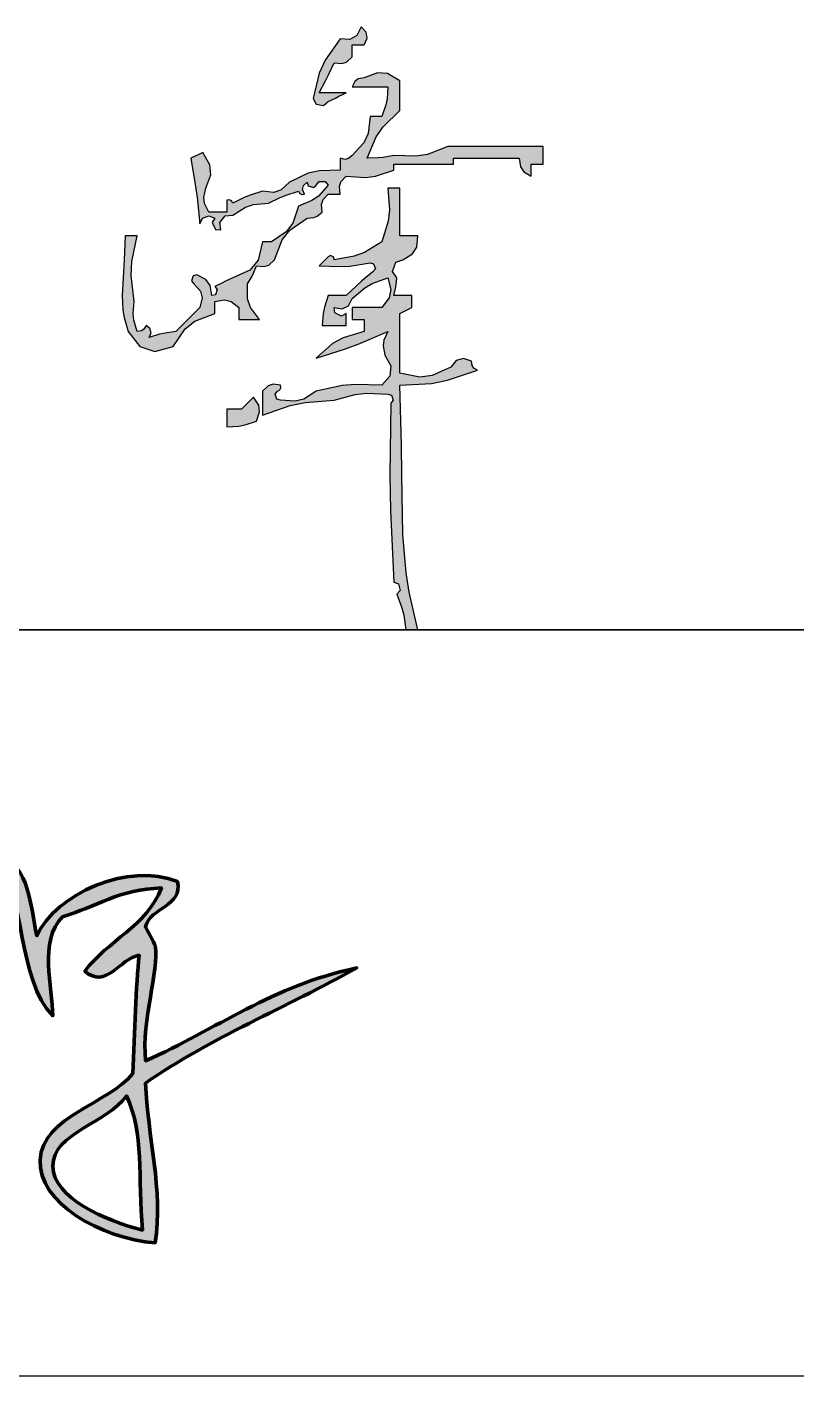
# Model space of a CAD drawing. Header units: inches. Extents: x 18712 to 314639, y 0 to 420500.
# Drawn here: x 135461 to 136502, y 177363 to 179171 of the extents above; entities that cross this region are included whole.
import ezdxf
from ezdxf.enums import TextEntityAlignment as Align

# ---------------------------------------------------------------- set-up
doc = ezdxf.new("R2010")
doc.units = ezdxf.units.IN
doc.header["$LTSCALE"] = 1000
doc.header["$MEASUREMENT"] = 0
doc.layers.get('0').update_dxf_attribs({"true_color": 0xffffff})
for name, color, linetype, true_color in [('TK', 7, 'Continuous', 0xffffff), ('TK-TEXT', 4, 'Continuous', 0x00ffff), ('ZG-图号', 2, 'Continuous', 0xffff00), ('ZG-图名', 1, 'Continuous', 0xff0000), ('图层 1', 7, 'Continuous', 0xffffff), ('签名', 3, 'Continuous', 0x00ff00)]:
    doc.layers.add(name, color=color, linetype=linetype, true_color=true_color)
doc.styles.add('-宋体', font='simsun.ttc', dxfattribs={"height": 0.2, "bigfont": 'gbcbig.shx'})

# ---------------------------------------------------------------- blocks, each defined once
blk = doc.blocks.new('A$C6f5e09ec')
at = {"layer": '图层 1', "true_color": 0xffffff}
h = blk.add_hatch(color=7, dxfattribs=at)
edge = h.paths.add_edge_path(flags=0)
edge.add_spline(control_points=[(4206.3, -73240.2), (4248.2, -73295.5), (4235.3, -73405.5), (4283.4, -73454.6), (4283.4, -73416), (4264.2, -73354.3), (4296.3, -73321.7), (4340.6, -73308.9), (4373.1, -73284.2), (4429.2, -73283.1), (4409, -73334.3), (4356.8, -73353.6), (4326.3, -73394.6), (4354.3, -73419.7), (4373.6, -73377.4), (4399.2, -73373.1), (4394.8, -73413.7), (4392.9, -73476.8), (4390.6, -73531.7), (4357.8, -73573.1), (4269.6, -73588.4), (4266.3, -73647.5), (4263, -73704.7), (4347.5, -73752.8), (4420.6, -73758.9), (4431.9, -73688.8), (4410.1, -73615.3), (4407.7, -73544.6), (4493.6, -73484.7), (4597.2, -73442.6), (4690.7, -73390.3), (4578.3, -73413.6), (4502, -73473.1), (4407.7, -73514.6), (4402, -73459.1), (4426.2, -73395), (4420.6, -73360.3), (4420.1, -73357.3), (4407.3, -73336.4), (4407.7, -73334.5), (4413.7, -73309.6), (4458.1, -73307.5), (4450.6, -73274.5), (4384.3, -73247.6), (4287, -73291.2), (4262, -73347.4), (4253.2, -73304.7), (4251.2, -73255.3), (4214.8, -73240.2), (4212, -73240.2), (4209.1, -73240.2), (4206.3, -73240.2)], knot_values=[0, 0, 0, 0, 0.058824, 0.058824, 0.058824, 0.117647, 0.117647, 0.117647, 0.176471, 0.176471, 0.176471, 0.235294, 0.235294, 0.235294, 0.294118, 0.294118, 0.294118, 0.352941, 0.352941, 0.352941, 0.411765, 0.411765, 0.411765, 0.470588, 0.470588, 0.470588, 0.529412, 0.529412, 0.529412, 0.588235, 0.588235, 0.588235, 0.647059, 0.647059, 0.647059, 0.705882, 0.705882, 0.705882, 0.764706, 0.764706, 0.764706, 0.823529, 0.823529, 0.823529, 0.882353, 0.882353, 0.882353, 0.941176, 0.941176, 0.941176, 1, 1, 1, 1], weights=[1, 1, 1, 1, 1, 1, 1, 1, 1, 1, 1, 1, 1, 1, 1, 1, 1, 1, 1, 1, 1, 1, 1, 1, 1, 1, 1, 1, 1, 1, 1, 1, 1, 1, 1, 1, 1, 1, 1, 1, 1, 1, 1, 1, 1, 1, 1, 1, 1, 1, 1, 1], degree=3, periodic=0)
edge = h.paths.add_edge_path(flags=0)
edge.add_spline(control_points=[(4382, -73561.7), (4357.7, -73597.7), (4283, -73611.2), (4283.4, -73656.1), (4283.8, -73698.7), (4354.2, -73729), (4403.5, -73741.8), (4397.5, -73671.2), (4405.8, -73610.2), (4382, -73561.7)], knot_values=[0, 0, 0, 0, 0.524063, 0.524063, 0.524063, 1.048126, 1.048126, 1.048126, 1.572188, 1.572188, 1.572188, 1.572188], weights=[1, 1, 1, 1, 1, 1, 1, 1, 1, 1], degree=3, periodic=0)
at = {"layer": '签名', "true_color": 0x00ff00}
h = blk.add_hatch(color=3, dxfattribs=at)
h.paths.add_polyline_path([(4748.5, -72225.1), (4748.5, -72217.1), (4748.5, -72201.1), (4731.8, -72191.6), (4718.7, -72190.5), (4700.5, -72197.1), (4692.7, -72198.5), (4688.1, -72201.9), (4684.5, -72209.1), (4703.7, -72209.1), (4713.3, -72209.1), (4732.5, -72209.1), (4731.3, -72225.3), (4729.6, -72233.6), (4724.5, -72249.1), (4718.1, -72249.1), (4714.9, -72249.1), (4708.5, -72249.1), (4706.1, -72271.9), (4700.3, -72284.4), (4684.5, -72301.1), (4679.6, -72305.4), (4674.9, -72306.6), (4668.5, -72305.1), (4668.5, -72311.5), (4668.5, -72314.7), (4668.5, -72321.1), (4640.6, -72321.7), (4625.8, -72325.2), (4600.5, -72337.1), (4589.5, -72347.5), (4579.6, -72350.8), (4564.5, -72349.1), (4548.1, -72354.3), (4540, -72357.5), (4524.5, -72365.1), (4522.8, -72362), (4520, -72360.6), (4516.5, -72361.1), (4516.5, -72367.5), (4516.5, -72370.7), (4516.5, -72377.1), (4506.9, -72377.1), (4502.1, -72377.1), (4492.5, -72377.1), (4486.9, -72365.5), (4485.9, -72357.7), (4488.5, -72345.1), (4495, -72327), (4494, -72313.9), (4484.5, -72297.1), (4478.1, -72300.3), (4474.9, -72301.9), (4468.5, -72305.1), (4474.4, -72340.1), (4476.8, -72357.8), (4480.5, -72393.1), (4484.1, -72385.3), (4492.5, -72382), (4500.5, -72385.1), (4496.8, -72391.3), (4501.4, -72400.3), (4508.5, -72401.1), (4507.3, -72390.9), (4514.3, -72382.2), (4524.5, -72381.1), (4541.8, -72370.6), (4552.4, -72367.1), (4572.5, -72365.1), (4588, -72357.5), (4596.1, -72354.3), (4612.5, -72349.1), (4614.3, -72352.2), (4617, -72353.6), (4620.5, -72353.1), (4618, -72347), (4619.4, -72341.3), (4624.5, -72337.1), (4625.8, -72342), (4632.6, -72344.3), (4636.5, -72341.1), (4640.4, -72336), (4648.6, -72336), (4652.5, -72341.1), (4639.4, -72355.6), (4630.6, -72361.8), (4612.5, -72369.1), (4604.9, -72391.9), (4596.2, -72403.4), (4576.5, -72417.1), (4571.7, -72417.1), (4569.3, -72417.1), (4564.5, -72417.1), (4558.5, -72441.4), (4547.3, -72454.9), (4524.5, -72465.1), (4514.9, -72469.9), (4510.1, -72472.3), (4500.5, -72477.1), (4503.7, -72481.1), (4501.4, -72487.9), (4496.5, -72489.1), (4494.3, -72475.5), (4488.6, -72467.6), (4476.5, -72461.1), (4471.6, -72462.4), (4469.3, -72469.2), (4472.5, -72473.1), (4481.2, -72483), (4483.5, -72492.3), (4480.5, -72505.1), (4467.7, -72517.9), (4461.3, -72524.3), (4448.5, -72537.1), (4433.9, -72539.3), (4426.6, -72540.9), (4412.5, -72545.1), (4415, -72539), (4413.6, -72533.3), (4408.5, -72529.1), (4405.6, -72534.1), (4402.2, -72536.4), (4396.5, -72537.1), (4391.8, -72521.8), (4390.9, -72513.1), (4392.5, -72497.1), (4388.3, -72462.1), (4389.1, -72443.6), (4396.5, -72409.1), (4390.1, -72409.1), (4386.9, -72409.1), (4380.5, -72409.1), (4379, -72441.1), (4378.2, -72457.1), (4376.5, -72489.1), (4377.4, -72508.6), (4379, -72518.5), (4384.5, -72537.1), (4400, -72557.1), (4420.1, -72563.8), (4444.5, -72557.1), (4460.6, -72533.6), (4473.8, -72523.2), (4500.5, -72513.1), (4500.5, -72506.7), (4500.5, -72503.5), (4500.5, -72497.1), (4513.4, -72494.6), (4522.3, -72496.8), (4532.5, -72505.1), (4532.5, -72511.5), (4532.5, -72514.7), (4532.5, -72521.1), (4543.7, -72521.1), (4549.3, -72521.1), (4560.5, -72521.1), (4548.3, -72505), (4544.4, -72493.4), (4544.5, -72473.1), (4550, -72463.9), (4552.4, -72459), (4556.5, -72449.1), (4566.6, -72450.3), (4573.1, -72448.1), (4580.5, -72441.1), (4590.6, -72414.5), (4601, -72401.2), (4624.5, -72385.1), (4633.1, -72384.5), (4637.9, -72382.6), (4644.5, -72377.1), (4643.4, -72367), (4645.6, -72360.5), (4652.5, -72353.1), (4658.9, -72353.1), (4662.1, -72353.1), (4668.5, -72353.1), (4667.4, -72343), (4669.6, -72336.5), (4676.5, -72329.1), (4702.3, -72330.6), (4715.9, -72328.9), (4740.5, -72321.1), (4740.5, -72317.9), (4740.5, -72316.3), (4740.5, -72313.1), (4772.6, -72313.1), (4788.6, -72313.1), (4820.6, -72313.1), (4820.6, -72309.9), (4820.6, -72308.3), (4820.6, -72305.1), (4855.8, -72305.1), (4873.4, -72305.1), (4908.6, -72305.1), (4910.3, -72316.5), (4914.7, -72323.1), (4924.6, -72329.1), (4924.6, -72322.7), (4924.6, -72319.5), (4924.6, -72313.1), (4931, -72313.1), (4934.2, -72313.1), (4940.6, -72313.1), (4940.6, -72303.5), (4940.6, -72298.7), (4940.6, -72289.1), (4889.4, -72289.1), (4863.8, -72289.1), (4812.6, -72289.1), (4785.4, -72299.8), (4769.7, -72302.4), (4740.5, -72301.1), (4726.3, -72303.8), (4719, -72304.6), (4704.5, -72305.1), (4716.8, -72276.5), (4726.3, -72262.7), (4748.5, -72241.1)], flags=0)
h.paths.add_polyline_path([(4684.5, -72162.7), (4684.5, -72159.5), (4684.5, -72153.1), (4690.9, -72153.1), (4694.1, -72153.1), (4700.5, -72153.1), (4704.5, -72144.2), (4703.2, -72136.1), (4696.5, -72129), (4690.7, -72140.6), (4681.4, -72145.9), (4668.5, -72145.1), (4648.2, -72173.6), (4640.4, -72190.9), (4632.5, -72225.1), (4636.2, -72232.3), (4646.3, -72234.3), (4652.5, -72229.1), (4662.1, -72224.3), (4666.9, -72221.9), (4676.5, -72217.1), (4662.1, -72217.1), (4654.9, -72217.1), (4640.5, -72217.1), (4648.7, -72201.1), (4652.7, -72193.1), (4660.5, -72177.1), (4670.6, -72178.2), (4677.2, -72176), (4684.5, -72169.1)], flags=0)
h.paths.add_polyline_path([(4771.2, -72424.1), (4772.6, -72409.1), (4762.9, -72409.1), (4758.1, -72409.1), (4748.5, -72409.1), (4748.5, -72383.5), (4748.5, -72370.7), (4748.5, -72345.1), (4742.1, -72345.1), (4738.9, -72345.1), (4732.5, -72345.1), (4734.6, -72374), (4732.9, -72389.4), (4724.5, -72417.1), (4701.1, -72431.1), (4687.4, -72436.3), (4660.5, -72441.1), (4660.1, -72437.6), (4655.6, -72435.3), (4652.5, -72437.1), (4647.7, -72441.9), (4645.3, -72444.3), (4640.5, -72449.1), (4667.7, -72450.3), (4681.6, -72449.5), (4708.5, -72445.1), (4713.4, -72446.4), (4715.7, -72453.2), (4712.5, -72457.1), (4697.7, -72469.5), (4690.5, -72475.9), (4676.5, -72489.1), (4666.9, -72489.1), (4662.1, -72489.1), (4652.5, -72489.1), (4647.5, -72504.6), (4645.8, -72512.9), (4644.5, -72529.1), (4657.3, -72529.1), (4663.7, -72529.1), (4676.5, -72529.1), (4676.5, -72522.7), (4676.5, -72519.5), (4676.5, -72513.1), (4670.4, -72516.8), (4661.3, -72512.2), (4660.5, -72505.1), (4671.1, -72507), (4679.7, -72502.7), (4684.5, -72493.1), (4701.4, -72478.6), (4711.6, -72472.7), (4732.5, -72465.1), (4736.3, -72481), (4734.1, -72491.9), (4724.5, -72505.1), (4708.5, -72505.1), (4700.5, -72505.1), (4684.5, -72505.1), (4684.5, -72511.5), (4684.5, -72514.7), (4684.5, -72521.1), (4690.9, -72521.1), (4694.1, -72521.1), (4700.5, -72521.1), (4700.5, -72527.5), (4700.5, -72530.7), (4700.5, -72537.1), (4672.4, -72545.5), (4658.3, -72553.4), (4636.5, -72573.1), (4675.5, -72560.4), (4694.8, -72553.2), (4732.5, -72537.1), (4727, -72548.8), (4726, -72556.5), (4728.5, -72569.1), (4736.5, -72583.1), (4735.1, -72597), (4724.5, -72609.2), (4689.2, -72608.1), (4671.1, -72609.7), (4636.5, -72617.2), (4619.7, -72627.7), (4608.3, -72630.5), (4588.5, -72629.2), (4583.6, -72627.9), (4581.3, -72621.1), (4584.5, -72617.2), (4587.6, -72615.4), (4589, -72612.7), (4588.5, -72609.2), (4578.5, -72608), (4571.9, -72610.2), (4564.5, -72617.2), (4564.5, -72630), (4564.5, -72636.4), (4564.5, -72649.2), (4601.7, -72636.6), (4621.4, -72632.5), (4660.5, -72629.2), (4688.5, -72621.7), (4703.6, -72620), (4732.5, -72621.2), (4737.4, -72622.4), (4739.7, -72629.2), (4736.5, -72633.2), (4735.1, -72729.2), (4735.9, -72777.3), (4740.5, -72873.2), (4746.7, -72875.5), (4748.9, -72884.3), (4744.5, -72889.2), (4751.3, -72907.8), (4753.8, -72917.6), (4756.5, -72937.2), (4762.9, -72937.2), (4766.1, -72937.2), (4772.6, -72937.2), (4760.8, -72886.7), (4756.8, -72860.9), (4752.5, -72809.2), (4751.3, -72729.2), (4750.5, -72689.2), (4748.5, -72609.2), (4790.8, -72606.7), (4812.4, -72602.6), (4852.6, -72589.2), (4847.6, -72586.2), (4845.3, -72582.9), (4844.6, -72577.1), (4833.6, -72573.3), (4823.9, -72576.1), (4816.6, -72585.2), (4791.6, -72596.4), (4775.4, -72598.3), (4748.5, -72593.2), (4748.5, -72561.1), (4748.5, -72545.1), (4748.5, -72513.1), (4754.9, -72509.9), (4758.1, -72508.3), (4764.5, -72505.1), (4764.5, -72498.7), (4764.5, -72495.5), (4764.5, -72489.1), (4754.9, -72489.1), (4750.1, -72489.1), (4740.5, -72489.1), (4742.6, -72479.6), (4743.4, -72474.8), (4744.5, -72465.1), (4738.7, -72456.9), (4742.9, -72444.2), (4752.5, -72441.1), (4765.5, -72433.3)], flags=0)
h.paths.add_polyline_path([(4560.5, -72644.9), (4559.4, -72636.1), (4552.5, -72625.2), (4546.1, -72631.6), (4542.9, -72634.8), (4536.5, -72641.2), (4528.5, -72641.2), (4524.5, -72641.2), (4516.5, -72641.2), (4516.5, -72650.8), (4516.5, -72655.6), (4516.5, -72665.2), (4532.8, -72663.9), (4541, -72662.2), (4556.5, -72657.2)], flags=0)
at = {"layer": 'TK', "lineweight": -3}
for p, q in [((5290.1, -72937.2), (183.2, -72937.2)), ((183.2, -72937.2), (5290.1, -72937.2)), ((183.2, -72937.2), (5290.1, -72937.2)), ((183.2, -73937.2), (5290.1, -73937.2)), ((183.2, -73937.2), (5290.1, -73937.2))]:
    blk.add_line(p, q, dxfattribs=at)
at = {"layer": '图层 1', "color": 7, "lineweight": 100, "true_color": 0xffffff}
for points, knots in [([(4283.4, -73454.6), (4283.4, -73416), (4264.2, -73354.3), (4296.3, -73321.7), (4340.6, -73308.9), (4373.1, -73284.2), (4429.2, -73283.1), (4409, -73334.3), (4356.8, -73353.6), (4326.3, -73394.6), (4354.3, -73419.7), (4373.6, -73377.4), (4399.2, -73373.1), (4394.8, -73413.7), (4392.9, -73476.8), (4390.6, -73531.7), (4357.8, -73573.1), (4269.6, -73588.4), (4266.3, -73647.5), (4263, -73704.7), (4347.5, -73752.8), (4420.6, -73758.9), (4431.9, -73688.8), (4410.1, -73615.3), (4407.7, -73544.6), (4493.6, -73484.7), (4597.2, -73442.6), (4690.7, -73390.3), (4578.3, -73413.6), (4502, -73473.1), (4407.7, -73514.6), (4402, -73459.1), (4426.2, -73395), (4420.6, -73360.3), (4420.1, -73357.3), (4407.3, -73336.4), (4407.7, -73334.5), (4413.7, -73309.6), (4458.1, -73307.5), (4450.6, -73274.5), (4384.3, -73247.6), (4287, -73291.2), (4262, -73347.4), (4253.2, -73304.7), (4251.2, -73255.3), (4214.8, -73240.2), (4212, -73240.2), (4209.1, -73240.2), (4206.3, -73240.2), (4248.2, -73295.5), (4235.3, -73405.5), (4283.4, -73454.6)], [0, 0, 0, 0, 172.421053, 172.421053, 172.421053, 344.842106, 344.842106, 344.842106, 517.263158, 517.263158, 517.263158, 689.684211, 689.684211, 689.684211, 862.105264, 862.105264, 862.105264, 1034.526317, 1034.526317, 1034.526317, 1206.947369, 1206.947369, 1206.947369, 1379.368422, 1379.368422, 1379.368422, 1551.789475, 1551.789475, 1551.789475, 1724.210528, 1724.210528, 1724.210528, 1896.63158, 1896.63158, 1896.63158, 2069.052633, 2069.052633, 2069.052633, 2241.473686, 2241.473686, 2241.473686, 2413.894739, 2413.894739, 2413.894739, 2586.315791, 2586.315791, 2586.315791, 2758.736844, 2758.736844, 2758.736844, 2931.157897, 2931.157897, 2931.157897, 2931.157897]), ([(4206.3, -73240.2), (4209.1, -73240.2), (4212, -73240.2), (4214.8, -73240.2), (4251.2, -73255.3), (4253.2, -73304.7), (4262, -73347.4), (4287, -73291.2), (4384.3, -73247.6), (4450.6, -73274.5), (4458.1, -73307.5), (4413.7, -73309.6), (4407.7, -73334.5), (4407.3, -73336.4), (4420.1, -73357.3), (4420.6, -73360.3), (4426.2, -73395), (4402, -73459.1), (4407.7, -73514.6), (4502, -73473.1), (4578.3, -73413.6), (4690.7, -73390.3), (4597.2, -73442.6), (4493.6, -73484.7), (4407.7, -73544.6), (4410.1, -73615.3), (4431.9, -73688.8), (4420.6, -73758.9), (4347.5, -73752.8), (4263, -73704.7), (4266.3, -73647.5), (4269.6, -73588.4), (4357.8, -73573.1), (4390.6, -73531.7), (4392.9, -73476.8), (4394.8, -73413.7), (4399.2, -73373.1), (4373.6, -73377.4), (4354.3, -73419.7), (4326.3, -73394.6), (4356.8, -73353.6), (4409, -73334.3), (4429.2, -73283.1), (4373.1, -73284.2), (4340.6, -73308.9), (4296.3, -73321.7), (4264.2, -73354.3), (4283.4, -73416), (4283.4, -73454.6), (4235.3, -73405.5), (4248.2, -73295.5), (4206.3, -73240.2)], [0, 0, 0, 0, 172.421053, 172.421053, 172.421053, 344.842106, 344.842106, 344.842106, 517.263158, 517.263158, 517.263158, 689.684211, 689.684211, 689.684211, 862.105264, 862.105264, 862.105264, 1034.526317, 1034.526317, 1034.526317, 1206.947369, 1206.947369, 1206.947369, 1379.368422, 1379.368422, 1379.368422, 1551.789475, 1551.789475, 1551.789475, 1724.210528, 1724.210528, 1724.210528, 1896.63158, 1896.63158, 1896.63158, 2069.052633, 2069.052633, 2069.052633, 2241.473686, 2241.473686, 2241.473686, 2413.894739, 2413.894739, 2413.894739, 2586.315791, 2586.315791, 2586.315791, 2758.736844, 2758.736844, 2758.736844, 2931.157897, 2931.157897, 2931.157897, 2931.157897]), ([(4382, -73561.7), (4357.7, -73597.7), (4283, -73611.2), (4283.4, -73656.1), (4283.8, -73698.7), (4354.2, -73729), (4403.5, -73741.8), (4397.5, -73671.2), (4405.8, -73610.2), (4382, -73561.7)], [0, 0, 0, 0, 173.563411, 173.563411, 173.563411, 347.126822, 347.126822, 347.126822, 520.690233, 520.690233, 520.690233, 520.690233]), ([(4403.5, -73741.8), (4354.2, -73729), (4283.8, -73698.7), (4283.4, -73656.1), (4283, -73611.2), (4357.7, -73597.7), (4382, -73561.7), (4405.8, -73610.2), (4397.5, -73671.2), (4403.5, -73741.8)], [0, 0, 0, 0, 173.563411, 173.563411, 173.563411, 347.126822, 347.126822, 347.126822, 520.690233, 520.690233, 520.690233, 520.690233])]:
    blk.add_open_spline(points, degree=3, knots=knots, dxfattribs=at)
at = {"layer": '签名', "color": 3, "lineweight": -3, "true_color": 0x00ff00}
for p, q in [((4668.5, -72145.1), (4648.2, -72173.6)), ((4681.4, -72145.9), (4668.5, -72145.1)), ((4690.7, -72140.6), (4681.4, -72145.9)), ((4696.5, -72129), (4690.7, -72140.6)), ((4703.2, -72136.1), (4696.5, -72129)), ((4700.5, -72153.1), (4704.5, -72144.2)), ((4704.5, -72144.2), (4703.2, -72136.1)), ((4684.5, -72159.5), (4684.5, -72153.1)), ((4684.5, -72153.1), (4690.9, -72153.1)), ((4684.5, -72162.7), (4684.5, -72159.5)), ((4684.5, -72169.1), (4684.5, -72162.7)), ((4690.9, -72153.1), (4694.1, -72153.1)), ((4694.1, -72153.1), (4700.5, -72153.1)), ((4648.2, -72173.6), (4640.4, -72190.9)), ((4652.7, -72193.1), (4660.5, -72177.1)), ((4660.5, -72177.1), (4670.6, -72178.2)), ((4670.6, -72178.2), (4677.2, -72176)), ((4677.2, -72176), (4684.5, -72169.1)), ((4640.4, -72190.9), (4632.5, -72225.1)), ((4648.7, -72201.1), (4652.7, -72193.1)), ((4692.7, -72198.5), (4688.1, -72201.9)), ((4700.5, -72197.1), (4692.7, -72198.5)), ((4718.7, -72190.5), (4700.5, -72197.1)), ((4731.8, -72191.6), (4718.7, -72190.5)), ((4748.5, -72201.1), (4731.8, -72191.6)), ((4640.5, -72217.1), (4648.7, -72201.1)), ((4654.9, -72217.1), (4640.5, -72217.1)), ((4662.1, -72217.1), (4654.9, -72217.1)), ((4676.5, -72217.1), (4662.1, -72217.1)), ((4666.9, -72221.9), (4676.5, -72217.1)), ((4688.1, -72201.9), (4684.5, -72209.1)), ((4684.5, -72209.1), (4703.7, -72209.1)), ((4703.7, -72209.1), (4713.3, -72209.1)), ((4713.3, -72209.1), (4732.5, -72209.1)), ((4732.5, -72209.1), (4731.3, -72225.3)), ((4748.5, -72217.1), (4748.5, -72201.1)), ((4748.5, -72225.1), (4748.5, -72217.1)), ((4632.5, -72225.1), (4636.2, -72232.3)), ((4636.2, -72232.3), (4646.3, -72234.3)), ((4646.3, -72234.3), (4652.5, -72229.1)), ((4652.5, -72229.1), (4662.1, -72224.3)), ((4662.1, -72224.3), (4666.9, -72221.9)), ((4729.6, -72233.6), (4724.5, -72249.1)), ((4731.3, -72225.3), (4729.6, -72233.6)), ((4748.5, -72241.1), (4748.5, -72225.1)), ((4708.5, -72249.1), (4706.1, -72271.9)), ((4714.9, -72249.1), (4708.5, -72249.1)), ((4718.1, -72249.1), (4714.9, -72249.1)), ((4724.5, -72249.1), (4718.1, -72249.1)), ((4726.3, -72262.7), (4748.5, -72241.1)), ((4706.1, -72271.9), (4700.3, -72284.4)), ((4716.8, -72276.5), (4726.3, -72262.7)), ((4700.3, -72284.4), (4684.5, -72301.1)), ((4704.5, -72305.1), (4716.8, -72276.5)), ((4812.6, -72289.1), (4785.4, -72299.8)), ((4863.8, -72289.1), (4812.6, -72289.1)), ((4889.4, -72289.1), (4863.8, -72289.1)), ((4940.6, -72289.1), (4889.4, -72289.1)), ((4940.6, -72298.7), (4940.6, -72289.1)), ((4474.9, -72301.9), (4468.5, -72305.1)), ((4468.5, -72305.1), (4474.4, -72340.1)), ((4478.1, -72300.3), (4474.9, -72301.9)), ((4484.5, -72297.1), (4478.1, -72300.3)), ((4494, -72313.9), (4484.5, -72297.1)), ((4674.9, -72306.6), (4668.5, -72305.1)), ((4668.5, -72305.1), (4668.5, -72311.5)), ((4679.6, -72305.4), (4674.9, -72306.6)), ((4684.5, -72301.1), (4679.6, -72305.4)), ((4719, -72304.6), (4704.5, -72305.1)), ((4726.3, -72303.8), (4719, -72304.6)), ((4740.5, -72301.1), (4726.3, -72303.8)), ((4769.7, -72302.4), (4740.5, -72301.1)), ((4785.4, -72299.8), (4769.7, -72302.4)), ((4820.6, -72308.3), (4820.6, -72305.1)), ((4820.6, -72305.1), (4855.8, -72305.1)), ((4820.6, -72309.9), (4820.6, -72308.3)), ((4855.8, -72305.1), (4873.4, -72305.1)), ((4873.4, -72305.1), (4908.6, -72305.1)), ((4908.6, -72305.1), (4910.3, -72316.5)), ((4940.6, -72303.5), (4940.6, -72298.7)), ((4940.6, -72313.1), (4940.6, -72303.5)), ((4488.5, -72345.1), (4495, -72327)), ((4495, -72327), (4494, -72313.9)), ((4625.8, -72325.2), (4600.5, -72337.1)), ((4640.6, -72321.7), (4625.8, -72325.2)), ((4668.5, -72321.1), (4640.6, -72321.7)), ((4668.5, -72311.5), (4668.5, -72314.7)), ((4668.5, -72314.7), (4668.5, -72321.1)), ((4715.9, -72328.9), (4740.5, -72321.1)), ((4740.5, -72316.3), (4740.5, -72313.1)), ((4740.5, -72313.1), (4772.6, -72313.1)), ((4740.5, -72317.9), (4740.5, -72316.3)), ((4740.5, -72321.1), (4740.5, -72317.9)), ((4772.6, -72313.1), (4788.6, -72313.1)), ((4788.6, -72313.1), (4820.6, -72313.1)), ((4820.6, -72313.1), (4820.6, -72309.9)), ((4910.3, -72316.5), (4914.7, -72323.1)), ((4914.7, -72323.1), (4924.6, -72329.1)), ((4924.6, -72319.5), (4924.6, -72313.1)), ((4924.6, -72313.1), (4931, -72313.1)), ((4924.6, -72322.7), (4924.6, -72319.5)), ((4924.6, -72329.1), (4924.6, -72322.7)), ((4931, -72313.1), (4934.2, -72313.1)), ((4934.2, -72313.1), (4940.6, -72313.1)), ((4474.4, -72340.1), (4476.8, -72357.8)), ((4485.9, -72357.7), (4488.5, -72345.1)), ((4600.5, -72337.1), (4589.5, -72347.5)), ((4618, -72347), (4619.4, -72341.3)), ((4619.4, -72341.3), (4624.5, -72337.1)), ((4624.5, -72337.1), (4625.8, -72342)), ((4625.8, -72342), (4632.6, -72344.3)), ((4632.6, -72344.3), (4636.5, -72341.1)), ((4636.5, -72341.1), (4640.4, -72336)), ((4652.5, -72341.1), (4639.4, -72355.6)), ((4640.4, -72336), (4648.6, -72336)), ((4648.6, -72336), (4652.5, -72341.1)), ((4667.4, -72343), (4669.6, -72336.5)), ((4668.5, -72353.1), (4667.4, -72343)), ((4669.6, -72336.5), (4676.5, -72329.1)), ((4676.5, -72329.1), (4702.3, -72330.6)), ((4702.3, -72330.6), (4715.9, -72328.9)), ((4738.9, -72345.1), (4732.5, -72345.1)), ((4732.5, -72345.1), (4734.6, -72374)), ((4742.1, -72345.1), (4738.9, -72345.1)), ((4748.5, -72345.1), (4742.1, -72345.1)), ((4748.5, -72370.7), (4748.5, -72345.1)), ((4476.8, -72357.8), (4480.5, -72393.1)), ((4486.9, -72365.5), (4485.9, -72357.7)), ((4520, -72360.6), (4516.5, -72361.1)), ((4516.5, -72361.1), (4516.5, -72367.5)), ((4522.8, -72362), (4520, -72360.6)), ((4524.5, -72365.1), (4522.8, -72362)), ((4540, -72357.5), (4524.5, -72365.1)), ((4548.1, -72354.3), (4540, -72357.5)), ((4564.5, -72349.1), (4548.1, -72354.3)), ((4579.6, -72350.8), (4564.5, -72349.1)), ((4572.5, -72365.1), (4588, -72357.5)), ((4589.5, -72347.5), (4579.6, -72350.8)), ((4588, -72357.5), (4596.1, -72354.3)), ((4596.1, -72354.3), (4612.5, -72349.1)), ((4612.5, -72349.1), (4614.3, -72352.2)), ((4630.6, -72361.8), (4612.5, -72369.1)), ((4614.3, -72352.2), (4617, -72353.6)), ((4617, -72353.6), (4620.5, -72353.1)), ((4620.5, -72353.1), (4618, -72347)), ((4639.4, -72355.6), (4630.6, -72361.8)), ((4643.4, -72367), (4645.6, -72360.5)), ((4645.6, -72360.5), (4652.5, -72353.1)), ((4652.5, -72353.1), (4658.9, -72353.1)), ((4658.9, -72353.1), (4662.1, -72353.1)), ((4662.1, -72353.1), (4668.5, -72353.1)), ((4492.5, -72377.1), (4486.9, -72365.5)), ((4502.1, -72377.1), (4492.5, -72377.1)), ((4506.9, -72377.1), (4502.1, -72377.1)), ((4516.5, -72377.1), (4506.9, -72377.1)), ((4514.3, -72382.2), (4524.5, -72381.1)), ((4516.5, -72367.5), (4516.5, -72370.7)), ((4516.5, -72370.7), (4516.5, -72377.1)), ((4524.5, -72381.1), (4541.8, -72370.6)), ((4541.8, -72370.6), (4552.4, -72367.1)), ((4552.4, -72367.1), (4572.5, -72365.1)), ((4612.5, -72369.1), (4604.9, -72391.9)), ((4637.9, -72382.6), (4644.5, -72377.1)), ((4644.5, -72377.1), (4643.4, -72367)), ((4734.6, -72374), (4732.9, -72389.4)), ((4748.5, -72383.5), (4748.5, -72370.7)), ((4480.5, -72393.1), (4484.1, -72385.3)), ((4484.1, -72385.3), (4492.5, -72382)), ((4492.5, -72382), (4500.5, -72385.1)), ((4500.5, -72385.1), (4496.8, -72391.3)), ((4496.8, -72391.3), (4501.4, -72400.3)), ((4507.3, -72390.9), (4514.3, -72382.2)), ((4508.5, -72401.1), (4507.3, -72390.9)), ((4604.9, -72391.9), (4596.2, -72403.4)), ((4601, -72401.2), (4624.5, -72385.1)), ((4624.5, -72385.1), (4633.1, -72384.5)), ((4633.1, -72384.5), (4637.9, -72382.6)), ((4732.9, -72389.4), (4724.5, -72417.1)), ((4748.5, -72409.1), (4748.5, -72383.5)), ((4380.5, -72409.1), (4379, -72441.1)), ((4386.9, -72409.1), (4380.5, -72409.1)), ((4390.1, -72409.1), (4386.9, -72409.1)), ((4389.1, -72443.6), (4396.5, -72409.1)), ((4396.5, -72409.1), (4390.1, -72409.1)), ((4501.4, -72400.3), (4508.5, -72401.1)), ((4564.5, -72417.1), (4558.5, -72441.4)), ((4569.3, -72417.1), (4564.5, -72417.1)), ((4571.7, -72417.1), (4569.3, -72417.1)), ((4576.5, -72417.1), (4571.7, -72417.1)), ((4596.2, -72403.4), (4576.5, -72417.1)), ((4580.5, -72441.1), (4590.6, -72414.5)), ((4590.6, -72414.5), (4601, -72401.2)), ((4724.5, -72417.1), (4701.1, -72431.1)), ((4758.1, -72409.1), (4748.5, -72409.1)), ((4762.9, -72409.1), (4758.1, -72409.1)), ((4772.6, -72409.1), (4762.9, -72409.1)), ((4771.2, -72424.1), (4772.6, -72409.1)), ((4655.6, -72435.3), (4652.5, -72437.1)), ((4660.1, -72437.6), (4655.6, -72435.3)), ((4701.1, -72431.1), (4687.4, -72436.3)), ((4752.5, -72441.1), (4765.5, -72433.3)), ((4765.5, -72433.3), (4771.2, -72424.1)), ((4379, -72441.1), (4378.2, -72457.1)), ((4388.3, -72462.1), (4389.1, -72443.6)), ((4558.5, -72441.4), (4547.3, -72454.9)), ((4552.4, -72459), (4556.5, -72449.1)), ((4556.5, -72449.1), (4566.6, -72450.3)), ((4566.6, -72450.3), (4573.1, -72448.1)), ((4573.1, -72448.1), (4580.5, -72441.1)), ((4645.3, -72444.3), (4640.5, -72449.1)), ((4640.5, -72449.1), (4667.7, -72450.3)), ((4647.7, -72441.9), (4645.3, -72444.3)), ((4652.5, -72437.1), (4647.7, -72441.9)), ((4660.5, -72441.1), (4660.1, -72437.6)), ((4687.4, -72436.3), (4660.5, -72441.1)), ((4667.7, -72450.3), (4681.6, -72449.5)), ((4681.6, -72449.5), (4708.5, -72445.1)), ((4708.5, -72445.1), (4713.4, -72446.4)), ((4715.7, -72453.2), (4712.5, -72457.1)), ((4713.4, -72446.4), (4715.7, -72453.2)), ((4738.7, -72456.9), (4742.9, -72444.2)), ((4742.9, -72444.2), (4752.5, -72441.1)), ((4378.2, -72457.1), (4376.5, -72489.1)), ((4392.5, -72497.1), (4388.3, -72462.1)), ((4471.6, -72462.4), (4469.3, -72469.2)), ((4469.3, -72469.2), (4472.5, -72473.1)), ((4476.5, -72461.1), (4471.6, -72462.4)), ((4488.6, -72467.6), (4476.5, -72461.1)), ((4494.3, -72475.5), (4488.6, -72467.6)), ((4514.9, -72469.9), (4510.1, -72472.3)), ((4524.5, -72465.1), (4514.9, -72469.9)), ((4547.3, -72454.9), (4524.5, -72465.1)), ((4544.5, -72473.1), (4550, -72463.9)), ((4550, -72463.9), (4552.4, -72459)), ((4697.7, -72469.5), (4690.5, -72475.9)), ((4712.5, -72457.1), (4697.7, -72469.5)), ((4711.6, -72472.7), (4732.5, -72465.1)), ((4732.5, -72465.1), (4736.3, -72481)), ((4744.5, -72465.1), (4738.7, -72456.9)), ((4743.4, -72474.8), (4744.5, -72465.1)), ((4376.5, -72489.1), (4377.4, -72508.6)), ((4472.5, -72473.1), (4481.2, -72483)), ((4481.2, -72483), (4483.5, -72492.3)), ((4496.5, -72489.1), (4494.3, -72475.5)), ((4501.4, -72487.9), (4496.5, -72489.1)), ((4510.1, -72472.3), (4500.5, -72477.1)), ((4500.5, -72477.1), (4503.7, -72481.1)), ((4503.7, -72481.1), (4501.4, -72487.9)), ((4544.4, -72493.4), (4544.5, -72473.1)), ((4652.5, -72489.1), (4647.5, -72504.6)), ((4662.1, -72489.1), (4652.5, -72489.1)), ((4666.9, -72489.1), (4662.1, -72489.1)), ((4676.5, -72489.1), (4666.9, -72489.1)), ((4690.5, -72475.9), (4676.5, -72489.1)), ((4684.5, -72493.1), (4701.4, -72478.6)), ((4701.4, -72478.6), (4711.6, -72472.7)), ((4736.3, -72481), (4734.1, -72491.9)), ((4740.5, -72489.1), (4742.6, -72479.6)), ((4750.1, -72489.1), (4740.5, -72489.1)), ((4742.6, -72479.6), (4743.4, -72474.8)), ((4754.9, -72489.1), (4750.1, -72489.1)), ((4764.5, -72489.1), (4754.9, -72489.1)), ((4764.5, -72495.5), (4764.5, -72489.1)), ((4390.9, -72513.1), (4392.5, -72497.1)), ((4480.5, -72505.1), (4467.7, -72517.9)), ((4483.5, -72492.3), (4480.5, -72505.1)), ((4500.5, -72497.1), (4513.4, -72494.6)), ((4500.5, -72503.5), (4500.5, -72497.1)), ((4500.5, -72506.7), (4500.5, -72503.5)), ((4500.5, -72513.1), (4500.5, -72506.7)), ((4513.4, -72494.6), (4522.3, -72496.8)), ((4522.3, -72496.8), (4532.5, -72505.1)), ((4532.5, -72505.1), (4532.5, -72511.5)), ((4548.3, -72505), (4544.4, -72493.4)), ((4560.5, -72521.1), (4548.3, -72505)), ((4647.5, -72504.6), (4645.8, -72512.9)), ((4661.3, -72512.2), (4660.5, -72505.1)), ((4660.5, -72505.1), (4671.1, -72507)), ((4671.1, -72507), (4679.7, -72502.7)), ((4679.7, -72502.7), (4684.5, -72493.1)), ((4700.5, -72505.1), (4684.5, -72505.1)), ((4684.5, -72505.1), (4684.5, -72511.5)), ((4708.5, -72505.1), (4700.5, -72505.1)), ((4724.5, -72505.1), (4708.5, -72505.1)), ((4734.1, -72491.9), (4724.5, -72505.1)), ((4758.1, -72508.3), (4764.5, -72505.1)), ((4764.5, -72498.7), (4764.5, -72495.5)), ((4764.5, -72505.1), (4764.5, -72498.7)), ((4377.4, -72508.6), (4379, -72518.5)), ((4379, -72518.5), (4384.5, -72537.1)), ((4391.8, -72521.8), (4390.9, -72513.1)), ((4396.5, -72537.1), (4391.8, -72521.8)), ((4461.3, -72524.3), (4448.5, -72537.1)), ((4460.6, -72533.6), (4473.8, -72523.2)), ((4467.7, -72517.9), (4461.3, -72524.3)), ((4473.8, -72523.2), (4500.5, -72513.1)), ((4532.5, -72511.5), (4532.5, -72514.7)), ((4532.5, -72514.7), (4532.5, -72521.1)), ((4532.5, -72521.1), (4543.7, -72521.1)), ((4543.7, -72521.1), (4549.3, -72521.1)), ((4549.3, -72521.1), (4560.5, -72521.1)), ((4645.8, -72512.9), (4644.5, -72529.1)), ((4670.4, -72516.8), (4661.3, -72512.2)), ((4676.5, -72513.1), (4670.4, -72516.8)), ((4676.5, -72519.5), (4676.5, -72513.1)), ((4676.5, -72522.7), (4676.5, -72519.5)), ((4676.5, -72529.1), (4676.5, -72522.7)), ((4684.5, -72511.5), (4684.5, -72514.7)), ((4684.5, -72514.7), (4684.5, -72521.1)), ((4684.5, -72521.1), (4690.9, -72521.1)), ((4690.9, -72521.1), (4694.1, -72521.1)), ((4694.1, -72521.1), (4700.5, -72521.1)), ((4700.5, -72521.1), (4700.5, -72527.5)), ((4748.5, -72513.1), (4754.9, -72509.9)), ((4748.5, -72545.1), (4748.5, -72513.1)), ((4754.9, -72509.9), (4758.1, -72508.3)), ((4384.5, -72537.1), (4400, -72557.1)), ((4402.2, -72536.4), (4396.5, -72537.1)), ((4405.6, -72534.1), (4402.2, -72536.4)), ((4408.5, -72529.1), (4405.6, -72534.1)), ((4413.6, -72533.3), (4408.5, -72529.1)), ((4412.5, -72545.1), (4415, -72539)), ((4426.6, -72540.9), (4412.5, -72545.1)), ((4415, -72539), (4413.6, -72533.3)), ((4433.9, -72539.3), (4426.6, -72540.9)), ((4448.5, -72537.1), (4433.9, -72539.3)), ((4444.5, -72557.1), (4460.6, -72533.6)), ((4644.5, -72529.1), (4657.3, -72529.1)), ((4657.3, -72529.1), (4663.7, -72529.1)), ((4663.7, -72529.1), (4676.5, -72529.1)), ((4700.5, -72537.1), (4672.4, -72545.5)), ((4694.8, -72553.2), (4732.5, -72537.1)), ((4700.5, -72527.5), (4700.5, -72530.7)), ((4700.5, -72530.7), (4700.5, -72537.1)), ((4732.5, -72537.1), (4727, -72548.8)), ((4400, -72557.1), (4420.1, -72563.8)), ((4420.1, -72563.8), (4444.5, -72557.1)), ((4658.3, -72553.4), (4636.5, -72573.1)), ((4636.5, -72573.1), (4675.5, -72560.4)), ((4672.4, -72545.5), (4658.3, -72553.4)), ((4675.5, -72560.4), (4694.8, -72553.2)), ((4727, -72548.8), (4726, -72556.5)), ((4726, -72556.5), (4728.5, -72569.1)), ((4748.5, -72561.1), (4748.5, -72545.1)), ((4748.5, -72593.2), (4748.5, -72561.1)), ((4728.5, -72569.1), (4736.5, -72583.1)), ((4823.9, -72576.1), (4816.6, -72585.2)), ((4833.6, -72573.3), (4823.9, -72576.1)), ((4844.6, -72577.1), (4833.6, -72573.3)), ((4845.3, -72582.9), (4844.6, -72577.1)), ((4735.1, -72597), (4724.5, -72609.2)), ((4736.5, -72583.1), (4735.1, -72597)), ((4775.4, -72598.3), (4748.5, -72593.2)), ((4791.6, -72596.4), (4775.4, -72598.3)), ((4816.6, -72585.2), (4791.6, -72596.4)), ((4812.4, -72602.6), (4852.6, -72589.2)), ((4847.6, -72586.2), (4845.3, -72582.9)), ((4852.6, -72589.2), (4847.6, -72586.2)), ((4571.9, -72610.2), (4564.5, -72617.2)), ((4578.5, -72608), (4571.9, -72610.2)), ((4588.5, -72609.2), (4578.5, -72608)), ((4584.5, -72617.2), (4587.6, -72615.4)), ((4587.6, -72615.4), (4589, -72612.7)), ((4589, -72612.7), (4588.5, -72609.2)), ((4671.1, -72609.7), (4636.5, -72617.2)), ((4689.2, -72608.1), (4671.1, -72609.7)), ((4724.5, -72609.2), (4689.2, -72608.1)), ((4748.5, -72609.2), (4790.8, -72606.7)), ((4750.5, -72689.2), (4748.5, -72609.2)), ((4790.8, -72606.7), (4812.4, -72602.6)), ((4546.1, -72631.6), (4542.9, -72634.8)), ((4552.5, -72625.2), (4546.1, -72631.6)), ((4559.4, -72636.1), (4552.5, -72625.2)), ((4564.5, -72617.2), (4564.5, -72630)), ((4564.5, -72630), (4564.5, -72636.4)), ((4581.3, -72621.1), (4584.5, -72617.2)), ((4583.6, -72627.9), (4581.3, -72621.1)), ((4588.5, -72629.2), (4583.6, -72627.9)), ((4608.3, -72630.5), (4588.5, -72629.2)), ((4601.7, -72636.6), (4621.4, -72632.5)), ((4619.7, -72627.7), (4608.3, -72630.5)), ((4636.5, -72617.2), (4619.7, -72627.7)), ((4621.4, -72632.5), (4660.5, -72629.2)), ((4660.5, -72629.2), (4688.5, -72621.7)), ((4688.5, -72621.7), (4703.6, -72620)), ((4703.6, -72620), (4732.5, -72621.2)), ((4732.5, -72621.2), (4737.4, -72622.4)), ((4736.5, -72633.2), (4735.1, -72729.2)), ((4739.7, -72629.2), (4736.5, -72633.2)), ((4737.4, -72622.4), (4739.7, -72629.2)), ((4524.5, -72641.2), (4516.5, -72641.2)), ((4516.5, -72641.2), (4516.5, -72650.8)), ((4516.5, -72650.8), (4516.5, -72655.6)), ((4528.5, -72641.2), (4524.5, -72641.2)), ((4536.5, -72641.2), (4528.5, -72641.2)), ((4542.9, -72634.8), (4536.5, -72641.2)), ((4556.5, -72657.2), (4560.5, -72644.9)), ((4560.5, -72644.9), (4559.4, -72636.1)), ((4564.5, -72636.4), (4564.5, -72649.2)), ((4564.5, -72649.2), (4601.7, -72636.6)), ((4516.5, -72655.6), (4516.5, -72665.2)), ((4516.5, -72665.2), (4532.8, -72663.9)), ((4532.8, -72663.9), (4541, -72662.2)), ((4541, -72662.2), (4556.5, -72657.2)), ((4751.3, -72729.2), (4750.5, -72689.2)), ((4735.1, -72729.2), (4735.9, -72777.3)), ((4752.5, -72809.2), (4751.3, -72729.2)), ((4735.9, -72777.3), (4740.5, -72873.2)), ((4756.8, -72860.9), (4752.5, -72809.2)), ((4760.8, -72886.7), (4756.8, -72860.9)), ((4740.5, -72873.2), (4746.7, -72875.5)), ((4748.9, -72884.3), (4744.5, -72889.2)), ((4746.7, -72875.5), (4748.9, -72884.3)), ((4772.6, -72937.2), (4760.8, -72886.7)), ((4744.5, -72889.2), (4751.3, -72907.8)), ((4751.3, -72907.8), (4753.8, -72917.6)), ((4753.8, -72917.6), (4756.5, -72937.2)), ((4756.5, -72937.2), (4762.9, -72937.2)), ((4762.9, -72937.2), (4766.1, -72937.2)), ((4766.1, -72937.2), (4772.6, -72937.2))]:
    blk.add_line(p, q, dxfattribs=at)
at = {"layer": 'TK-TEXT', "style": '-宋体', "width": 0.8}
for tag, p, height in [('若羌县文化体育广播电视和旅游局', (1802.8, -65292.4), 189), ('巴州米兰长城国家文化公园建设项目', (1722.9, -66432.8), 189), ('结构', (1853.5, -78521.8), 300), ('1:100', (4296.1, -78521.8), 300), ('2022.07', (1479.6, -80877.4), 300), ('A', (4650.8, -80873.2), 300)]:
    blk.add_attdef(tag, p, '', height=height, dxfattribs=at)
blk.add_attdef('QFAHJJ-2022-012', text='', height=300, dxfattribs=at).set_placement((3356.7, -67621.3), align=Align.CENTER)
at = {"layer": 'ZG-图号', "style": '-宋体', "width": 0.8}
blk.add_attdef('结施-03', (1804.7, -79277.2), '', height=300, dxfattribs=at)
at = {"layer": 'ZG-图名', "style": '-宋体', "width": 0.8}
blk.add_attdef('框架柱平面布置图', (1991.3, -69635.1), '', height=300, dxfattribs=at)

msp = doc.modelspace()

# ---------------------------------------------------------------- block references
msp.add_blockref('A$C6f5e09ec', (131212.2, 251300))

doc.saveas('drawing.dxf')
